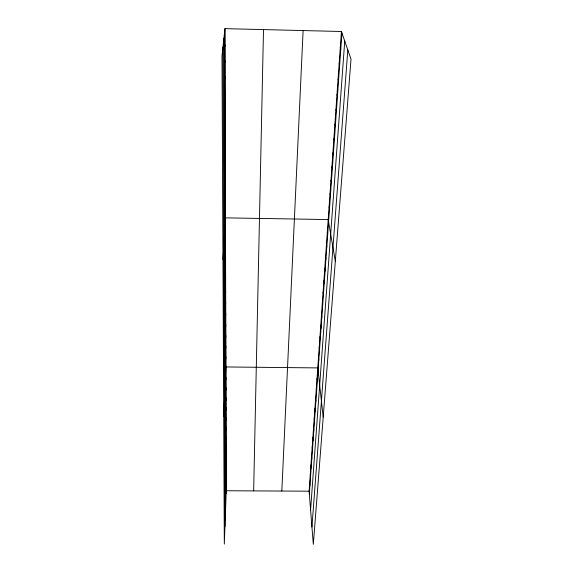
<?xml version="1.0" encoding="UTF-8"?>
<svg xmlns="http://www.w3.org/2000/svg" width="573" height="573" viewBox="0 0 573 573"><rect width="100%" height="100%" fill="white"/><g stroke="black" fill="none" stroke-linecap="round" stroke-linejoin="round"><path stroke-width="0.86" d="M253.653 490.896L263.501 29.595M224.938 28.65L226.242 490.753L224.315 544.085L221.987 56.154L224.938 28.65L341.422 31.501L351.013 59.162L313.324 544.35L309.105 491.183L341.422 31.501M226.063 467.267L226.17 464.395M226.084 476.199L226.192 473.319M226.113 484.994L226.22 482.101M225.977 439.606L226.091 436.791M226.006 448.974L226.12 446.138M226.034 458.192L226.142 455.342M225.898 410.59L226.006 407.833M225.927 420.424L226.034 417.638M225.955 430.094L226.063 427.293M225.834 390.449L225.955 387.728M225.862 400.606L225.984 397.863M223.706 416.292L225.891 366.956L317.771 367.909L323.201 417.123M225.805 380.121L225.92 377.428M225.712 348.728L225.834 346.106M225.748 359.264L225.862 356.614M281.823 491.04L303.11 30.562M225.647 327.126L225.776 324.562M225.683 338.013L225.805 335.427M225.619 316.045L225.741 313.51M225.554 293.312L225.676 290.84M225.583 304.772L225.712 302.272M225.518 281.644L225.647 279.209M225.483 269.768L225.612 267.369M225.447 257.685L225.576 255.322M225.411 245.38L225.54 243.059M225.375 232.853L225.504 230.575M222.961 259.583L225.468 217.862L328.2 219.566L335.312 261.252M225.296 207.111L225.433 204.919M225.261 193.875L225.397 191.726M225.218 180.388L225.361 178.296M225.182 166.65L225.318 164.601M225.139 152.64L225.282 150.656M309.334 494.084L341.931 32.962M310.587 509.934L344.738 41.063M225.096 138.365L225.239 136.431M311.941 527.002L347.818 49.944M225.053 123.811L225.196 121.934M225.01 108.963L225.16 107.151M224.967 93.822L225.117 92.074M224.924 78.379L225.074 76.696M224.874 62.615L225.024 61.01M224.831 46.528L224.981 44.995M226.242 490.753L309.105 491.183M340.283 47.738L340.777 49.278M339.159 63.646L339.646 65.258M338.063 79.232L338.543 80.922M336.988 94.516L337.454 96.271M335.936 109.5L336.394 111.32M334.904 124.191L335.348 126.067M333.894 138.602L334.324 140.535M332.899 152.74L333.321 154.731M331.925 166.607L332.34 168.655M330.965 180.216L331.373 182.314M330.027 193.581L330.428 195.722M329.103 206.688L329.496 208.88M327.312 232.208L327.684 234.486M326.438 244.628L326.803 246.949M325.579 256.826L325.937 259.182M324.733 268.809L325.092 271.208M323.91 280.584L324.254 283.019M323.093 292.158L323.43 294.622M322.298 303.532L322.628 306.032M321.51 314.72L321.833 317.249M320.737 325.715L321.052 328.272M319.978 336.523L320.286 339.109M319.225 347.159L319.533 349.774M318.495 357.616L318.796 360.259M317.034 378.338L317.327 381.024M316.317 388.594L316.597 391.302M315.608 398.679L315.881 401.415M314.906 408.606L315.179 411.357M314.219 418.369L314.491 421.141M313.546 427.981L313.811 430.774M312.879 437.435L313.137 440.25M312.228 446.747L312.478 449.576M311.583 455.915L311.827 458.758M310.946 464.932L311.189 467.79M310.322 473.821L310.559 476.693M309.707 482.566L309.943 485.453M222.969 46.993L224.945 526.68M224.781 30.104L226.142 493.661M223.921 38.155L225.561 509.555"/></g></svg>
